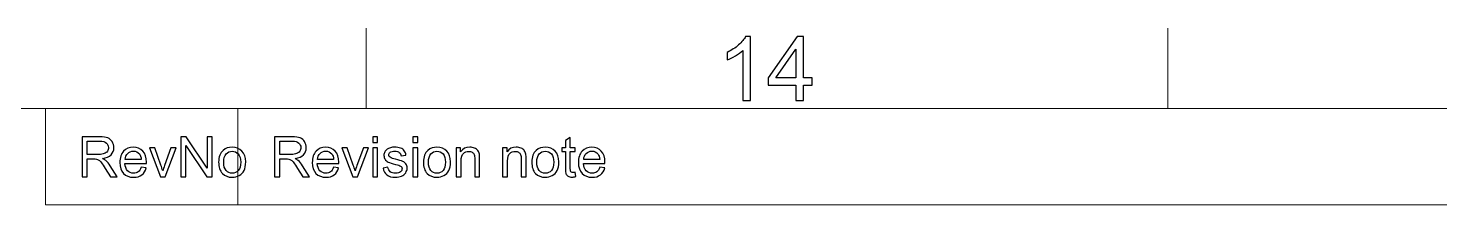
# Model space of a CAD drawing. Header units: centimetres. Extents: x -52 to 52, y -48 to 48.
# Drawn here: x 12.85 to 21.66, y 8.59 to 9.69 of the extents above; entities that cross this region are included whole.
import ezdxf

# ---------------------------------------------------------------- set-up
doc = ezdxf.new("R2010")
doc.units = ezdxf.units.CM
doc.header["$MEASUREMENT"] = 0
doc.layers.add('Title Block', color=7, linetype='Continuous')

msp = doc.modelspace()

# ---------------------------------------------------------------- linework, layer by layer
at = {"layer": 'Title Block', "lineweight": 9}
for points in [[(14.96203, 9.1946), (14.96203, 9.1946), (14.96203, 9.6946), (14.96203, 9.6946)], [(19.96203, 9.1946), (19.96203, 9.1946), (19.96203, 9.6946), (19.96203, 9.6946)], [(29.96203, 9.1946), (29.96203, 9.1946), (-50.03797, 9.1946), (-50.03797, 9.1946)], [(12.96203, 8.5946), (12.96203, 8.5946), (12.96203, 9.1946), (12.96203, 9.1946)], [(14.16203, 8.5946), (14.16203, 8.5946), (14.16203, 9.1946), (14.16203, 9.1946)], [(12.96203, 8.5946), (12.96203, 8.5946), (29.96203, 8.5946), (29.96203, 8.5946)]]:
    msp.add_open_spline(points, degree=3, dxfattribs=at)
at = {"layer": 'Title Block'}
for points, knots in [([(17.35972, 9.2446), (17.35972, 9.2446), (17.31083, 9.2446), (17.31083, 9.2446), (17.31083, 9.2446), (17.31083, 9.5559), (17.31083, 9.5559), (17.29907, 9.5446), (17.28361, 9.5334), (17.26453, 9.52219), (17.24546, 9.51099), (17.22824, 9.50257), (17.21305, 9.49701), (17.21305, 9.49701), (17.21305, 9.54423), (17.21305, 9.54423), (17.24037, 9.55701), (17.26425, 9.57257), (17.28472, 9.5909), (17.30518, 9.60914), (17.31972, 9.62683), (17.32824, 9.64405), (17.32824, 9.64405), (17.35972, 9.64405), (17.35972, 9.64405), (17.35972, 9.64405), (17.35972, 9.2446), (17.35972, 9.2446)], [0, 0, 0, 0, 0.1111111, 0.1111111, 0.1111111, 0.2222222, 0.2222222, 0.2222222, 0.3333333, 0.3333333, 0.3333333, 0.4444444, 0.4444444, 0.4444444, 0.5555556, 0.5555556, 0.5555556, 0.6666667, 0.6666667, 0.6666667, 0.7777778, 0.7777778, 0.7777778, 0.8888889, 0.8888889, 0.8888889, 1, 1, 1, 1]), ([(17.64148, 9.2446), (17.64148, 9.2446), (17.64148, 9.3396), (17.64148, 9.3396), (17.64148, 9.3396), (17.4687, 9.3396), (17.4687, 9.3396), (17.4687, 9.3396), (17.4687, 9.3846), (17.4687, 9.3846), (17.4687, 9.3846), (17.65036, 9.64238), (17.65036, 9.64238), (17.65036, 9.64238), (17.69037, 9.64238), (17.69037, 9.64238), (17.69037, 9.64238), (17.69037, 9.3846), (17.69037, 9.3846), (17.69037, 9.3846), (17.74425, 9.3846), (17.74425, 9.3846), (17.74425, 9.3846), (17.74425, 9.3396), (17.74425, 9.3396), (17.74425, 9.3396), (17.69037, 9.3396), (17.69037, 9.3396), (17.69037, 9.3396), (17.69037, 9.2446), (17.69037, 9.2446), (17.69037, 9.2446), (17.64148, 9.2446), (17.64148, 9.2446)], [0, 0, 0, 0, 0.0909091, 0.0909091, 0.0909091, 0.1818182, 0.1818182, 0.1818182, 0.2727273, 0.2727273, 0.2727273, 0.3636364, 0.3636364, 0.3636364, 0.4545455, 0.4545455, 0.4545455, 0.5454545, 0.5454545, 0.5454545, 0.6363636, 0.6363636, 0.6363636, 0.7272727, 0.7272727, 0.7272727, 0.8181818, 0.8181818, 0.8181818, 0.9090909, 0.9090909, 0.9090909, 1, 1, 1, 1]), ([(17.64148, 9.3846), (17.64148, 9.3846), (17.64148, 9.56358), (17.64148, 9.56358), (17.64148, 9.56358), (17.51675, 9.3846), (17.51675, 9.3846), (17.51675, 9.3846), (17.64148, 9.3846), (17.64148, 9.3846)], [0, 0, 0, 0, 0.3333333, 0.3333333, 0.3333333, 0.6666667, 0.6666667, 0.6666667, 1, 1, 1, 1]), ([(13.18946, 8.7696), (13.18946, 8.7696), (13.18946, 9.01821), (13.18946, 9.01821), (13.18946, 9.01821), (13.29964, 9.01821), (13.29964, 9.01821), (13.32181, 9.01821), (13.33865, 9.01595), (13.35017, 9.0115), (13.36168, 9.00704), (13.37088, 8.99917), (13.37777, 8.98789), (13.38466, 8.9766), (13.38807, 8.9641), (13.38807, 8.95044), (13.38807, 8.93279), (13.38234, 8.91792), (13.37094, 8.90583), (13.35954, 8.89373), (13.34195, 8.88609), (13.31811, 8.88279), (13.32684, 8.87863), (13.33344, 8.87446), (13.33795, 8.87041), (13.34756, 8.86161), (13.35665, 8.85056), (13.36515, 8.83731), (13.36515, 8.83731), (13.40815, 8.7696), (13.40815, 8.7696), (13.40815, 8.7696), (13.36706, 8.7696), (13.36706, 8.7696), (13.36706, 8.7696), (13.33419, 8.82134), (13.33419, 8.82134), (13.32464, 8.83632), (13.31672, 8.84772), (13.31052, 8.85565), (13.30427, 8.86358), (13.29872, 8.86908), (13.2938, 8.87226), (13.28894, 8.87539), (13.2839, 8.87759), (13.27881, 8.87886), (13.27511, 8.87961), (13.26903, 8.88002), (13.26052, 8.88002), (13.26052, 8.88002), (13.22245, 8.88002), (13.22245, 8.88002), (13.22245, 8.88002), (13.22245, 8.7696), (13.22245, 8.7696), (13.22245, 8.7696), (13.18946, 8.7696), (13.18946, 8.7696)], [0, 0, 0, 0, 0.0526316, 0.0526316, 0.0526316, 0.1052632, 0.1052632, 0.1052632, 0.1578947, 0.1578947, 0.1578947, 0.2105263, 0.2105263, 0.2105263, 0.2631579, 0.2631579, 0.2631579, 0.3157895, 0.3157895, 0.3157895, 0.3684211, 0.3684211, 0.3684211, 0.4210526, 0.4210526, 0.4210526, 0.4736842, 0.4736842, 0.4736842, 0.5263158, 0.5263158, 0.5263158, 0.5789474, 0.5789474, 0.5789474, 0.6315789, 0.6315789, 0.6315789, 0.6842105, 0.6842105, 0.6842105, 0.7368421, 0.7368421, 0.7368421, 0.7894737, 0.7894737, 0.7894737, 0.8421053, 0.8421053, 0.8421053, 0.8947368, 0.8947368, 0.8947368, 0.9473684, 0.9473684, 0.9473684, 1, 1, 1, 1]), ([(13.22245, 8.90849), (13.22245, 8.90849), (13.29305, 8.90849), (13.29305, 8.90849), (13.30809, 8.90849), (13.31978, 8.91005), (13.32823, 8.91318), (13.33668, 8.91624), (13.34311, 8.92122), (13.34745, 8.92811), (13.35184, 8.93493), (13.35404, 8.94234), (13.35404, 8.95039), (13.35404, 8.96213), (13.34982, 8.97186), (13.34131, 8.97944), (13.3328, 8.98702), (13.31938, 8.99078), (13.30103, 8.99078), (13.30103, 8.99078), (13.22245, 8.99078), (13.22245, 8.99078), (13.22245, 8.99078), (13.22245, 8.90849), (13.22245, 8.90849)], [0, 0, 0, 0, 0.125, 0.125, 0.125, 0.25, 0.25, 0.25, 0.375, 0.375, 0.375, 0.5, 0.5, 0.5, 0.625, 0.625, 0.625, 0.75, 0.75, 0.75, 0.875, 0.875, 0.875, 1, 1, 1, 1]), ([(13.80589, 8.7696), (13.80589, 8.7696), (13.80589, 9.01821), (13.80589, 9.01821), (13.80589, 9.01821), (13.83968, 9.01821), (13.83968, 9.01821), (13.83968, 9.01821), (13.97012, 8.82307), (13.97012, 8.82307), (13.97012, 8.82307), (13.97012, 9.01821), (13.97012, 9.01821), (13.97012, 9.01821), (14.00172, 9.01821), (14.00172, 9.01821), (14.00172, 9.01821), (14.00172, 8.7696), (14.00172, 8.7696), (14.00172, 8.7696), (13.96792, 8.7696), (13.96792, 8.7696), (13.96792, 8.7696), (13.83749, 8.96474), (13.83749, 8.96474), (13.83749, 8.96474), (13.83749, 8.7696), (13.83749, 8.7696), (13.83749, 8.7696), (13.80589, 8.7696), (13.80589, 8.7696)], [0, 0, 0, 0, 0.1, 0.1, 0.1, 0.2, 0.2, 0.2, 0.3, 0.3, 0.3, 0.4, 0.4, 0.4, 0.5, 0.5, 0.5, 0.6, 0.6, 0.6, 0.7, 0.7, 0.7, 0.8, 0.8, 0.8, 0.9, 0.9, 0.9, 1, 1, 1, 1]), ([(14.38946, 8.7696), (14.38946, 8.7696), (14.38946, 9.01821), (14.38946, 9.01821), (14.38946, 9.01821), (14.49964, 9.01821), (14.49964, 9.01821), (14.52181, 9.01821), (14.53865, 9.01595), (14.55017, 9.0115), (14.56168, 9.00704), (14.57088, 8.99917), (14.57777, 8.98789), (14.58466, 8.9766), (14.58807, 8.9641), (14.58807, 8.95044), (14.58807, 8.93279), (14.58234, 8.91792), (14.57094, 8.90583), (14.55954, 8.89373), (14.54195, 8.88609), (14.51811, 8.88279), (14.52684, 8.87863), (14.53344, 8.87446), (14.53795, 8.87041), (14.54756, 8.86161), (14.55665, 8.85056), (14.56515, 8.83731), (14.56515, 8.83731), (14.60815, 8.7696), (14.60815, 8.7696), (14.60815, 8.7696), (14.56706, 8.7696), (14.56706, 8.7696), (14.56706, 8.7696), (14.53419, 8.82134), (14.53419, 8.82134), (14.52464, 8.83632), (14.51672, 8.84772), (14.51052, 8.85565), (14.50427, 8.86358), (14.49872, 8.86908), (14.4938, 8.87226), (14.48894, 8.87539), (14.4839, 8.87759), (14.47881, 8.87886), (14.47511, 8.87961), (14.46903, 8.88002), (14.46052, 8.88002), (14.46052, 8.88002), (14.42245, 8.88002), (14.42245, 8.88002), (14.42245, 8.88002), (14.42245, 8.7696), (14.42245, 8.7696), (14.42245, 8.7696), (14.38946, 8.7696), (14.38946, 8.7696)], [0, 0, 0, 0, 0.0526316, 0.0526316, 0.0526316, 0.1052632, 0.1052632, 0.1052632, 0.1578947, 0.1578947, 0.1578947, 0.2105263, 0.2105263, 0.2105263, 0.2631579, 0.2631579, 0.2631579, 0.3157895, 0.3157895, 0.3157895, 0.3684211, 0.3684211, 0.3684211, 0.4210526, 0.4210526, 0.4210526, 0.4736842, 0.4736842, 0.4736842, 0.5263158, 0.5263158, 0.5263158, 0.5789474, 0.5789474, 0.5789474, 0.6315789, 0.6315789, 0.6315789, 0.6842105, 0.6842105, 0.6842105, 0.7368421, 0.7368421, 0.7368421, 0.7894737, 0.7894737, 0.7894737, 0.8421053, 0.8421053, 0.8421053, 0.8947368, 0.8947368, 0.8947368, 0.9473684, 0.9473684, 0.9473684, 1, 1, 1, 1]), ([(14.42245, 8.90849), (14.42245, 8.90849), (14.49305, 8.90849), (14.49305, 8.90849), (14.50809, 8.90849), (14.51978, 8.91005), (14.52823, 8.91318), (14.53668, 8.91624), (14.54311, 8.92122), (14.54745, 8.92811), (14.55184, 8.93493), (14.55404, 8.94234), (14.55404, 8.95039), (14.55404, 8.96213), (14.54982, 8.97186), (14.54131, 8.97944), (14.5328, 8.98702), (14.51938, 8.99078), (14.50103, 8.99078), (14.50103, 8.99078), (14.42245, 8.99078), (14.42245, 8.99078), (14.42245, 8.99078), (14.42245, 8.90849), (14.42245, 8.90849)], [0, 0, 0, 0, 0.125, 0.125, 0.125, 0.25, 0.25, 0.25, 0.375, 0.375, 0.375, 0.5, 0.5, 0.5, 0.625, 0.625, 0.625, 0.75, 0.75, 0.75, 0.875, 0.875, 0.875, 1, 1, 1, 1]), ([(15.00242, 8.98349), (15.00242, 8.98349), (15.00242, 9.01821), (15.00242, 9.01821), (15.00242, 9.01821), (15.03297, 9.01821), (15.03297, 9.01821), (15.03297, 9.01821), (15.03297, 8.98349), (15.03297, 8.98349), (15.03297, 8.98349), (15.00242, 8.98349), (15.00242, 8.98349)], [0, 0, 0, 0, 0.25, 0.25, 0.25, 0.5, 0.5, 0.5, 0.75, 0.75, 0.75, 1, 1, 1, 1]), ([(15.25317, 8.98349), (15.25317, 8.98349), (15.25317, 9.01821), (15.25317, 9.01821), (15.25317, 9.01821), (15.28372, 9.01821), (15.28372, 9.01821), (15.28372, 9.01821), (15.28372, 8.98349), (15.28372, 8.98349), (15.28372, 8.98349), (15.25317, 8.98349), (15.25317, 8.98349)], [0, 0, 0, 0, 0.25, 0.25, 0.25, 0.5, 0.5, 0.5, 0.75, 0.75, 0.75, 1, 1, 1, 1]), ([(16.26554, 8.79686), (16.26554, 8.79686), (16.2697, 8.76989), (16.2697, 8.76989), (16.26114, 8.7681), (16.25344, 8.76717), (16.24673, 8.76717), (16.23567, 8.76717), (16.22711, 8.76891), (16.22098, 8.77244), (16.2149, 8.77597), (16.21062, 8.78054), (16.20813, 8.78627), (16.20564, 8.792), (16.20442, 8.80403), (16.20442, 8.82238), (16.20442, 8.82238), (16.20442, 8.9262), (16.20442, 8.9262), (16.20442, 8.9262), (16.18186, 8.9262), (16.18186, 8.9262), (16.18186, 8.9262), (16.18186, 8.94981), (16.18186, 8.94981), (16.18186, 8.94981), (16.20442, 8.94981), (16.20442, 8.94981), (16.20442, 8.94981), (16.20442, 8.99437), (16.20442, 8.99437), (16.20442, 8.99437), (16.23498, 9.01271), (16.23498, 9.01271), (16.23498, 9.01271), (16.23498, 8.94981), (16.23498, 8.94981), (16.23498, 8.94981), (16.26554, 8.94981), (16.26554, 8.94981), (16.26554, 8.94981), (16.26554, 8.9262), (16.26554, 8.9262), (16.26554, 8.9262), (16.23498, 8.9262), (16.23498, 8.9262), (16.23498, 8.9262), (16.23498, 8.82064), (16.23498, 8.82064), (16.23498, 8.8119), (16.2355, 8.80629), (16.2366, 8.8038), (16.23764, 8.80131), (16.23938, 8.79935), (16.24181, 8.79784), (16.24424, 8.79639), (16.24771, 8.79564), (16.25223, 8.79564), (16.25558, 8.79564), (16.26004, 8.79605), (16.26554, 8.79686)], [0, 0, 0, 0, 0.05, 0.05, 0.05, 0.1, 0.1, 0.1, 0.15, 0.15, 0.15, 0.2, 0.2, 0.2, 0.25, 0.25, 0.25, 0.3, 0.3, 0.3, 0.35, 0.35, 0.35, 0.4, 0.4, 0.4, 0.45, 0.45, 0.45, 0.5, 0.5, 0.5, 0.55, 0.55, 0.55, 0.6, 0.6, 0.6, 0.65, 0.65, 0.65, 0.7, 0.7, 0.7, 0.75, 0.75, 0.75, 0.8, 0.8, 0.8, 0.85, 0.85, 0.85, 0.9, 0.9, 0.9, 0.95, 0.95, 0.95, 1, 1, 1, 1]), ([(13.55861, 8.82793), (13.55861, 8.82793), (13.59021, 8.82377), (13.59021, 8.82377), (13.58529, 8.80542), (13.57609, 8.79113), (13.56266, 8.781), (13.54924, 8.77087), (13.53211, 8.76578), (13.51122, 8.76578), (13.48494, 8.76578), (13.46411, 8.77388), (13.44872, 8.79009), (13.43332, 8.80623), (13.42563, 8.82897), (13.42563, 8.8582), (13.42563, 8.88841), (13.43338, 8.9119), (13.44895, 8.92857), (13.46452, 8.94529), (13.48471, 8.95363), (13.50954, 8.95363), (13.53355, 8.95363), (13.55317, 8.94547), (13.56839, 8.92909), (13.58361, 8.91271), (13.59125, 8.88968), (13.59125, 8.85999), (13.59125, 8.8582), (13.59119, 8.85548), (13.59108, 8.85189), (13.59108, 8.85189), (13.45688, 8.85189), (13.45688, 8.85189), (13.45803, 8.83216), (13.46359, 8.817), (13.47366, 8.80652), (13.48367, 8.79605), (13.49623, 8.79078), (13.51122, 8.79078), (13.52239, 8.79078), (13.53193, 8.79373), (13.5398, 8.79963), (13.54773, 8.80554), (13.55398, 8.81497), (13.55861, 8.82793)], [0, 0, 0, 0, 0.0666667, 0.0666667, 0.0666667, 0.1333333, 0.1333333, 0.1333333, 0.2, 0.2, 0.2, 0.2666667, 0.2666667, 0.2666667, 0.3333333, 0.3333333, 0.3333333, 0.4, 0.4, 0.4, 0.4666667, 0.4666667, 0.4666667, 0.5333333, 0.5333333, 0.5333333, 0.6, 0.6, 0.6, 0.6666667, 0.6666667, 0.6666667, 0.7333333, 0.7333333, 0.7333333, 0.8, 0.8, 0.8, 0.8666667, 0.8666667, 0.8666667, 0.9333333, 0.9333333, 0.9333333, 1, 1, 1, 1]), ([(13.45861, 8.87689), (13.45861, 8.87689), (13.55896, 8.87689), (13.55896, 8.87689), (13.55763, 8.89205), (13.55375, 8.9034), (13.54744, 8.91098), (13.53778, 8.92272), (13.52516, 8.92863), (13.50971, 8.92863), (13.49571, 8.92863), (13.48396, 8.92394), (13.47441, 8.91456), (13.46492, 8.90519), (13.45965, 8.89263), (13.45861, 8.87689)], [0, 0, 0, 0, 0.2, 0.2, 0.2, 0.4, 0.4, 0.4, 0.6, 0.6, 0.6, 0.8, 0.8, 0.8, 1, 1, 1, 1]), ([(13.67805, 8.7696), (13.67805, 8.7696), (13.61006, 8.94981), (13.61006, 8.94981), (13.61006, 8.94981), (13.64275, 8.94981), (13.64275, 8.94981), (13.64275, 8.94981), (13.68129, 8.84188), (13.68129, 8.84188), (13.68546, 8.83025), (13.68934, 8.81815), (13.69287, 8.8056), (13.69559, 8.81509), (13.69935, 8.82649), (13.70427, 8.83985), (13.70427, 8.83985), (13.74432, 8.94981), (13.74432, 8.94981), (13.74432, 8.94981), (13.77568, 8.94981), (13.77568, 8.94981), (13.77568, 8.94981), (13.70745, 8.7696), (13.70745, 8.7696), (13.70745, 8.7696), (13.67805, 8.7696), (13.67805, 8.7696)], [0, 0, 0, 0, 0.1111111, 0.1111111, 0.1111111, 0.2222222, 0.2222222, 0.2222222, 0.3333333, 0.3333333, 0.3333333, 0.4444444, 0.4444444, 0.4444444, 0.5555556, 0.5555556, 0.5555556, 0.6666667, 0.6666667, 0.6666667, 0.7777778, 0.7777778, 0.7777778, 0.8888889, 0.8888889, 0.8888889, 1, 1, 1, 1]), ([(14.04171, 8.8597), (14.04171, 8.89298), (14.05097, 8.91763), (14.06954, 8.93366), (14.085, 8.94697), (14.10392, 8.95363), (14.1262, 8.95363), (14.15091, 8.95363), (14.17116, 8.94552), (14.1869, 8.92932), (14.20259, 8.91318), (14.21046, 8.89078), (14.21046, 8.86225), (14.21046, 8.8391), (14.20698, 8.82093), (14.20004, 8.80768), (14.1931, 8.79443), (14.18297, 8.78413), (14.16966, 8.77678), (14.15641, 8.76943), (14.14188, 8.76578), (14.1262, 8.76578), (14.10097, 8.76578), (14.0806, 8.77382), (14.06503, 8.78997), (14.04946, 8.80612), (14.04171, 8.82938), (14.04171, 8.8597)], [0, 0, 0, 0, 0.1111111, 0.1111111, 0.1111111, 0.2222222, 0.2222222, 0.2222222, 0.3333333, 0.3333333, 0.3333333, 0.4444444, 0.4444444, 0.4444444, 0.5555556, 0.5555556, 0.5555556, 0.6666667, 0.6666667, 0.6666667, 0.7777778, 0.7777778, 0.7777778, 0.8888889, 0.8888889, 0.8888889, 1, 1, 1, 1]), ([(14.07296, 8.85965), (14.07296, 8.83661), (14.07799, 8.81937), (14.08806, 8.80797), (14.09819, 8.79651), (14.11086, 8.79078), (14.1262, 8.79078), (14.14136, 8.79078), (14.15398, 8.79651), (14.1641, 8.80803), (14.17417, 8.81954), (14.17921, 8.83708), (14.17921, 8.86063), (14.17921, 8.88285), (14.17411, 8.89969), (14.16399, 8.91109), (14.15386, 8.92255), (14.14124, 8.92828), (14.1262, 8.92828), (14.11086, 8.92828), (14.09819, 8.92261), (14.08806, 8.91121), (14.07799, 8.89981), (14.07296, 8.88262), (14.07296, 8.85965)], [0, 0, 0, 0, 0.125, 0.125, 0.125, 0.25, 0.25, 0.25, 0.375, 0.375, 0.375, 0.5, 0.5, 0.5, 0.625, 0.625, 0.625, 0.75, 0.75, 0.75, 0.875, 0.875, 0.875, 1, 1, 1, 1]), ([(14.75861, 8.82793), (14.75861, 8.82793), (14.79021, 8.82377), (14.79021, 8.82377), (14.78529, 8.80542), (14.77609, 8.79113), (14.76266, 8.781), (14.74924, 8.77087), (14.73211, 8.76578), (14.71122, 8.76578), (14.68494, 8.76578), (14.66411, 8.77388), (14.64872, 8.79009), (14.63332, 8.80623), (14.62563, 8.82897), (14.62563, 8.8582), (14.62563, 8.88841), (14.63338, 8.9119), (14.64895, 8.92857), (14.66452, 8.94529), (14.68471, 8.95363), (14.70954, 8.95363), (14.73355, 8.95363), (14.75317, 8.94547), (14.76839, 8.92909), (14.78361, 8.91271), (14.79125, 8.88968), (14.79125, 8.85999), (14.79125, 8.8582), (14.79119, 8.85548), (14.79108, 8.85189), (14.79108, 8.85189), (14.65688, 8.85189), (14.65688, 8.85189), (14.65803, 8.83216), (14.66359, 8.817), (14.67366, 8.80652), (14.68367, 8.79605), (14.69623, 8.79078), (14.71122, 8.79078), (14.72239, 8.79078), (14.73193, 8.79373), (14.7398, 8.79963), (14.74773, 8.80554), (14.75398, 8.81497), (14.75861, 8.82793)], [0, 0, 0, 0, 0.0666667, 0.0666667, 0.0666667, 0.1333333, 0.1333333, 0.1333333, 0.2, 0.2, 0.2, 0.2666667, 0.2666667, 0.2666667, 0.3333333, 0.3333333, 0.3333333, 0.4, 0.4, 0.4, 0.4666667, 0.4666667, 0.4666667, 0.5333333, 0.5333333, 0.5333333, 0.6, 0.6, 0.6, 0.6666667, 0.6666667, 0.6666667, 0.7333333, 0.7333333, 0.7333333, 0.8, 0.8, 0.8, 0.8666667, 0.8666667, 0.8666667, 0.9333333, 0.9333333, 0.9333333, 1, 1, 1, 1]), ([(14.65861, 8.87689), (14.65861, 8.87689), (14.75896, 8.87689), (14.75896, 8.87689), (14.75763, 8.89205), (14.75375, 8.9034), (14.74744, 8.91098), (14.73778, 8.92272), (14.72516, 8.92863), (14.70971, 8.92863), (14.69571, 8.92863), (14.68396, 8.92394), (14.67441, 8.91456), (14.66492, 8.90519), (14.65965, 8.89263), (14.65861, 8.87689)], [0, 0, 0, 0, 0.2, 0.2, 0.2, 0.4, 0.4, 0.4, 0.6, 0.6, 0.6, 0.8, 0.8, 0.8, 1, 1, 1, 1]), ([(14.87805, 8.7696), (14.87805, 8.7696), (14.81006, 8.94981), (14.81006, 8.94981), (14.81006, 8.94981), (14.84275, 8.94981), (14.84275, 8.94981), (14.84275, 8.94981), (14.88129, 8.84188), (14.88129, 8.84188), (14.88546, 8.83025), (14.88934, 8.81815), (14.89287, 8.8056), (14.89559, 8.81509), (14.89935, 8.82649), (14.90427, 8.83985), (14.90427, 8.83985), (14.94432, 8.94981), (14.94432, 8.94981), (14.94432, 8.94981), (14.97568, 8.94981), (14.97568, 8.94981), (14.97568, 8.94981), (14.90745, 8.7696), (14.90745, 8.7696), (14.90745, 8.7696), (14.87805, 8.7696), (14.87805, 8.7696)], [0, 0, 0, 0, 0.1111111, 0.1111111, 0.1111111, 0.2222222, 0.2222222, 0.2222222, 0.3333333, 0.3333333, 0.3333333, 0.4444444, 0.4444444, 0.4444444, 0.5555556, 0.5555556, 0.5555556, 0.6666667, 0.6666667, 0.6666667, 0.7777778, 0.7777778, 0.7777778, 0.8888889, 0.8888889, 0.8888889, 1, 1, 1, 1]), ([(15.00242, 8.7696), (15.00242, 8.7696), (15.00242, 8.94981), (15.00242, 8.94981), (15.00242, 8.94981), (15.03297, 8.94981), (15.03297, 8.94981), (15.03297, 8.94981), (15.03297, 8.7696), (15.03297, 8.7696), (15.03297, 8.7696), (15.00242, 8.7696), (15.00242, 8.7696)], [0, 0, 0, 0, 0.25, 0.25, 0.25, 0.5, 0.5, 0.5, 0.75, 0.75, 0.75, 1, 1, 1, 1]), ([(15.0674, 8.82342), (15.0674, 8.82342), (15.09761, 8.82828), (15.09761, 8.82828), (15.09929, 8.81619), (15.10404, 8.80693), (15.11179, 8.80044), (15.11954, 8.79402), (15.13042, 8.79078), (15.14431, 8.79078), (15.15838, 8.79078), (15.16879, 8.79362), (15.17562, 8.79935), (15.18239, 8.80502), (15.18581, 8.81173), (15.18581, 8.81943), (15.18581, 8.82631), (15.18274, 8.83175), (15.17666, 8.83569), (15.17238, 8.83841), (15.16196, 8.84182), (15.14541, 8.84605), (15.12307, 8.85166), (15.10762, 8.85652), (15.09894, 8.86063), (15.09032, 8.8648), (15.08378, 8.87047), (15.07933, 8.87776), (15.07487, 8.88499), (15.07261, 8.89304), (15.07261, 8.90183), (15.07261, 8.90988), (15.07446, 8.91728), (15.07811, 8.92411), (15.08181, 8.93094), (15.08679, 8.93661), (15.0931, 8.94113), (15.09784, 8.9446), (15.10432, 8.94755), (15.11248, 8.94998), (15.1207, 8.95241), (15.12944, 8.95363), (15.13882, 8.95363), (15.15294, 8.95363), (15.16532, 8.9516), (15.17597, 8.94749), (15.18667, 8.94344), (15.19454, 8.93789), (15.19964, 8.93094), (15.20467, 8.92394), (15.2082, 8.91462), (15.21011, 8.90293), (15.21011, 8.90293), (15.18025, 8.89877), (15.18025, 8.89877), (15.17892, 8.90814), (15.17498, 8.91549), (15.1685, 8.92076), (15.16202, 8.92602), (15.15288, 8.92863), (15.14101, 8.92863), (15.12707, 8.92863), (15.11706, 8.92631), (15.1111, 8.92168), (15.10514, 8.91705), (15.10213, 8.91161), (15.10213, 8.90542), (15.10213, 8.90149), (15.10334, 8.8979), (15.10583, 8.89471), (15.10832, 8.89147), (15.1122, 8.88875), (15.11752, 8.88661), (15.12059, 8.88546), (15.1295, 8.88285), (15.14443, 8.8788), (15.16596, 8.87307), (15.181, 8.86833), (15.18957, 8.86468), (15.19813, 8.86103), (15.20485, 8.85565), (15.20971, 8.84871), (15.21463, 8.84171), (15.21706, 8.83303), (15.21706, 8.82261), (15.21706, 8.81248), (15.2141, 8.80293), (15.20814, 8.79396), (15.20218, 8.78499), (15.19362, 8.77805), (15.18245, 8.77313), (15.17122, 8.76821), (15.15855, 8.76578), (15.14443, 8.76578), (15.12105, 8.76578), (15.10317, 8.77064), (15.0909, 8.78031), (15.07863, 8.79003), (15.07082, 8.80438), (15.0674, 8.82342)], [0, 0, 0, 0, 0.030303, 0.030303, 0.030303, 0.0606061, 0.0606061, 0.0606061, 0.0909091, 0.0909091, 0.0909091, 0.1212121, 0.1212121, 0.1212121, 0.1515152, 0.1515152, 0.1515152, 0.1818182, 0.1818182, 0.1818182, 0.2121212, 0.2121212, 0.2121212, 0.2424242, 0.2424242, 0.2424242, 0.2727273, 0.2727273, 0.2727273, 0.3030303, 0.3030303, 0.3030303, 0.3333333, 0.3333333, 0.3333333, 0.3636364, 0.3636364, 0.3636364, 0.3939394, 0.3939394, 0.3939394, 0.4242424, 0.4242424, 0.4242424, 0.4545455, 0.4545455, 0.4545455, 0.4848485, 0.4848485, 0.4848485, 0.5151515, 0.5151515, 0.5151515, 0.5454545, 0.5454545, 0.5454545, 0.5757576, 0.5757576, 0.5757576, 0.6060606, 0.6060606, 0.6060606, 0.6363636, 0.6363636, 0.6363636, 0.6666667, 0.6666667, 0.6666667, 0.6969697, 0.6969697, 0.6969697, 0.7272727, 0.7272727, 0.7272727, 0.7575758, 0.7575758, 0.7575758, 0.7878788, 0.7878788, 0.7878788, 0.8181818, 0.8181818, 0.8181818, 0.8484848, 0.8484848, 0.8484848, 0.8787879, 0.8787879, 0.8787879, 0.9090909, 0.9090909, 0.9090909, 0.9393939, 0.9393939, 0.9393939, 0.969697, 0.969697, 0.969697, 1, 1, 1, 1]), ([(15.25317, 8.7696), (15.25317, 8.7696), (15.25317, 8.94981), (15.25317, 8.94981), (15.25317, 8.94981), (15.28372, 8.94981), (15.28372, 8.94981), (15.28372, 8.94981), (15.28372, 8.7696), (15.28372, 8.7696), (15.28372, 8.7696), (15.25317, 8.7696), (15.25317, 8.7696)], [0, 0, 0, 0, 0.25, 0.25, 0.25, 0.5, 0.5, 0.5, 0.75, 0.75, 0.75, 1, 1, 1, 1]), ([(15.31885, 8.8597), (15.31885, 8.89298), (15.32811, 8.91763), (15.34668, 8.93366), (15.36214, 8.94697), (15.38106, 8.95363), (15.40334, 8.95363), (15.42805, 8.95363), (15.4483, 8.94552), (15.46404, 8.92932), (15.47973, 8.91318), (15.4876, 8.89078), (15.4876, 8.86225), (15.4876, 8.8391), (15.48412, 8.82093), (15.47718, 8.80768), (15.47024, 8.79443), (15.46011, 8.78413), (15.4468, 8.77678), (15.43355, 8.76943), (15.41902, 8.76578), (15.40334, 8.76578), (15.37811, 8.76578), (15.35774, 8.77382), (15.34217, 8.78997), (15.3266, 8.80612), (15.31885, 8.82938), (15.31885, 8.8597)], [0, 0, 0, 0, 0.1111111, 0.1111111, 0.1111111, 0.2222222, 0.2222222, 0.2222222, 0.3333333, 0.3333333, 0.3333333, 0.4444444, 0.4444444, 0.4444444, 0.5555556, 0.5555556, 0.5555556, 0.6666667, 0.6666667, 0.6666667, 0.7777778, 0.7777778, 0.7777778, 0.8888889, 0.8888889, 0.8888889, 1, 1, 1, 1]), ([(15.3501, 8.85965), (15.3501, 8.83661), (15.35513, 8.81937), (15.3652, 8.80797), (15.37533, 8.79651), (15.388, 8.79078), (15.40334, 8.79078), (15.4185, 8.79078), (15.43112, 8.79651), (15.44124, 8.80803), (15.45131, 8.81954), (15.45635, 8.83708), (15.45635, 8.86063), (15.45635, 8.88285), (15.45125, 8.89969), (15.44113, 8.91109), (15.431, 8.92255), (15.41838, 8.92828), (15.40334, 8.92828), (15.388, 8.92828), (15.37533, 8.92261), (15.3652, 8.91121), (15.35513, 8.89981), (15.3501, 8.88262), (15.3501, 8.85965)], [0, 0, 0, 0, 0.125, 0.125, 0.125, 0.25, 0.25, 0.25, 0.375, 0.375, 0.375, 0.5, 0.5, 0.5, 0.625, 0.625, 0.625, 0.75, 0.75, 0.75, 0.875, 0.875, 0.875, 1, 1, 1, 1]), ([(15.52342, 8.7696), (15.52342, 8.7696), (15.52342, 8.94981), (15.52342, 8.94981), (15.52342, 8.94981), (15.55085, 8.94981), (15.55085, 8.94981), (15.55085, 8.94981), (15.55085, 8.92423), (15.55085, 8.92423), (15.56404, 8.94385), (15.58314, 8.95363), (15.60808, 8.95363), (15.61896, 8.95363), (15.62891, 8.95166), (15.638, 8.94778), (15.64708, 8.9439), (15.65391, 8.93875), (15.65843, 8.93245), (15.66294, 8.92614), (15.66612, 8.91862), (15.66792, 8.90993), (15.66902, 8.90426), (15.6696, 8.89437), (15.6696, 8.88025), (15.6696, 8.88025), (15.6696, 8.7696), (15.6696, 8.7696), (15.6696, 8.7696), (15.63904, 8.7696), (15.63904, 8.7696), (15.63904, 8.7696), (15.63904, 8.87909), (15.63904, 8.87909), (15.63904, 8.89153), (15.63788, 8.90085), (15.63551, 8.90698), (15.63314, 8.91312), (15.62891, 8.91804), (15.6229, 8.92174), (15.61688, 8.92539), (15.60976, 8.92724), (15.60166, 8.92724), (15.58869, 8.92724), (15.57752, 8.92313), (15.56809, 8.91485), (15.55866, 8.90664), (15.55397, 8.89095), (15.55397, 8.86792), (15.55397, 8.86792), (15.55397, 8.7696), (15.55397, 8.7696), (15.55397, 8.7696), (15.52342, 8.7696), (15.52342, 8.7696)], [0, 0, 0, 0, 0.0555556, 0.0555556, 0.0555556, 0.1111111, 0.1111111, 0.1111111, 0.1666667, 0.1666667, 0.1666667, 0.2222222, 0.2222222, 0.2222222, 0.2777778, 0.2777778, 0.2777778, 0.3333333, 0.3333333, 0.3333333, 0.3888889, 0.3888889, 0.3888889, 0.4444444, 0.4444444, 0.4444444, 0.5, 0.5, 0.5, 0.5555556, 0.5555556, 0.5555556, 0.6111111, 0.6111111, 0.6111111, 0.6666667, 0.6666667, 0.6666667, 0.7222222, 0.7222222, 0.7222222, 0.7777778, 0.7777778, 0.7777778, 0.8333333, 0.8333333, 0.8333333, 0.8888889, 0.8888889, 0.8888889, 0.9444444, 0.9444444, 0.9444444, 1, 1, 1, 1]), ([(15.813, 8.7696), (15.813, 8.7696), (15.813, 8.94981), (15.813, 8.94981), (15.813, 8.94981), (15.84043, 8.94981), (15.84043, 8.94981), (15.84043, 8.94981), (15.84043, 8.92423), (15.84043, 8.92423), (15.85362, 8.94385), (15.87272, 8.95363), (15.89766, 8.95363), (15.90854, 8.95363), (15.91849, 8.95166), (15.92758, 8.94778), (15.93666, 8.9439), (15.94349, 8.93875), (15.94801, 8.93245), (15.95252, 8.92614), (15.9557, 8.91862), (15.9575, 8.90993), (15.9586, 8.90426), (15.95918, 8.89437), (15.95918, 8.88025), (15.95918, 8.88025), (15.95918, 8.7696), (15.95918, 8.7696), (15.95918, 8.7696), (15.92862, 8.7696), (15.92862, 8.7696), (15.92862, 8.7696), (15.92862, 8.87909), (15.92862, 8.87909), (15.92862, 8.89153), (15.92746, 8.90085), (15.92509, 8.90698), (15.92272, 8.91312), (15.91849, 8.91804), (15.91248, 8.92174), (15.90646, 8.92539), (15.89934, 8.92724), (15.89124, 8.92724), (15.87827, 8.92724), (15.8671, 8.92313), (15.85767, 8.91485), (15.84824, 8.90664), (15.84355, 8.89095), (15.84355, 8.86792), (15.84355, 8.86792), (15.84355, 8.7696), (15.84355, 8.7696), (15.84355, 8.7696), (15.813, 8.7696), (15.813, 8.7696)], [0, 0, 0, 0, 0.0555556, 0.0555556, 0.0555556, 0.1111111, 0.1111111, 0.1111111, 0.1666667, 0.1666667, 0.1666667, 0.2222222, 0.2222222, 0.2222222, 0.2777778, 0.2777778, 0.2777778, 0.3333333, 0.3333333, 0.3333333, 0.3888889, 0.3888889, 0.3888889, 0.4444444, 0.4444444, 0.4444444, 0.5, 0.5, 0.5, 0.5555556, 0.5555556, 0.5555556, 0.6111111, 0.6111111, 0.6111111, 0.6666667, 0.6666667, 0.6666667, 0.7222222, 0.7222222, 0.7222222, 0.7777778, 0.7777778, 0.7777778, 0.8333333, 0.8333333, 0.8333333, 0.8888889, 0.8888889, 0.8888889, 0.9444444, 0.9444444, 0.9444444, 1, 1, 1, 1]), ([(15.99465, 8.8597), (15.99465, 8.89298), (16.00391, 8.91763), (16.02248, 8.93366), (16.03794, 8.94697), (16.05686, 8.95363), (16.07914, 8.95363), (16.10385, 8.95363), (16.1241, 8.94552), (16.13984, 8.92932), (16.15553, 8.91318), (16.1634, 8.89078), (16.1634, 8.86225), (16.1634, 8.8391), (16.15992, 8.82093), (16.15298, 8.80768), (16.14604, 8.79443), (16.13591, 8.78413), (16.1226, 8.77678), (16.10935, 8.76943), (16.09482, 8.76578), (16.07914, 8.76578), (16.05391, 8.76578), (16.03354, 8.77382), (16.01797, 8.78997), (16.0024, 8.80612), (15.99465, 8.82938), (15.99465, 8.8597)], [0, 0, 0, 0, 0.1111111, 0.1111111, 0.1111111, 0.2222222, 0.2222222, 0.2222222, 0.3333333, 0.3333333, 0.3333333, 0.4444444, 0.4444444, 0.4444444, 0.5555556, 0.5555556, 0.5555556, 0.6666667, 0.6666667, 0.6666667, 0.7777778, 0.7777778, 0.7777778, 0.8888889, 0.8888889, 0.8888889, 1, 1, 1, 1]), ([(16.0259, 8.85965), (16.0259, 8.83661), (16.03093, 8.81937), (16.041, 8.80797), (16.05113, 8.79651), (16.0638, 8.79078), (16.07914, 8.79078), (16.0943, 8.79078), (16.10692, 8.79651), (16.11704, 8.80803), (16.12711, 8.81954), (16.13215, 8.83708), (16.13215, 8.86063), (16.13215, 8.88285), (16.12705, 8.89969), (16.11693, 8.91109), (16.1068, 8.92255), (16.09418, 8.92828), (16.07914, 8.92828), (16.0638, 8.92828), (16.05113, 8.92261), (16.041, 8.91121), (16.03093, 8.89981), (16.0259, 8.88262), (16.0259, 8.85965)], [0, 0, 0, 0, 0.125, 0.125, 0.125, 0.25, 0.25, 0.25, 0.375, 0.375, 0.375, 0.5, 0.5, 0.5, 0.625, 0.625, 0.625, 0.75, 0.75, 0.75, 0.875, 0.875, 0.875, 1, 1, 1, 1]), ([(16.4186, 8.82793), (16.4186, 8.82793), (16.4502, 8.82377), (16.4502, 8.82377), (16.44528, 8.80542), (16.43608, 8.79113), (16.42265, 8.781), (16.40923, 8.77087), (16.3921, 8.76578), (16.37121, 8.76578), (16.34493, 8.76578), (16.3241, 8.77388), (16.30871, 8.79009), (16.29331, 8.80623), (16.28562, 8.82897), (16.28562, 8.8582), (16.28562, 8.88841), (16.29337, 8.9119), (16.30894, 8.92857), (16.32451, 8.94529), (16.3447, 8.95363), (16.36953, 8.95363), (16.39354, 8.95363), (16.41316, 8.94547), (16.42838, 8.92909), (16.4436, 8.91271), (16.45124, 8.88968), (16.45124, 8.85999), (16.45124, 8.8582), (16.45118, 8.85548), (16.45107, 8.85189), (16.45107, 8.85189), (16.31687, 8.85189), (16.31687, 8.85189), (16.31802, 8.83216), (16.32358, 8.817), (16.33365, 8.80652), (16.34366, 8.79605), (16.35622, 8.79078), (16.37121, 8.79078), (16.38238, 8.79078), (16.39192, 8.79373), (16.39979, 8.79963), (16.40772, 8.80554), (16.41397, 8.81497), (16.4186, 8.82793)], [0, 0, 0, 0, 0.0666667, 0.0666667, 0.0666667, 0.1333333, 0.1333333, 0.1333333, 0.2, 0.2, 0.2, 0.2666667, 0.2666667, 0.2666667, 0.3333333, 0.3333333, 0.3333333, 0.4, 0.4, 0.4, 0.4666667, 0.4666667, 0.4666667, 0.5333333, 0.5333333, 0.5333333, 0.6, 0.6, 0.6, 0.6666667, 0.6666667, 0.6666667, 0.7333333, 0.7333333, 0.7333333, 0.8, 0.8, 0.8, 0.8666667, 0.8666667, 0.8666667, 0.9333333, 0.9333333, 0.9333333, 1, 1, 1, 1]), ([(16.3186, 8.87689), (16.3186, 8.87689), (16.41895, 8.87689), (16.41895, 8.87689), (16.41762, 8.89205), (16.41374, 8.9034), (16.40743, 8.91098), (16.39777, 8.92272), (16.38515, 8.92863), (16.3697, 8.92863), (16.3557, 8.92863), (16.34395, 8.92394), (16.3344, 8.91456), (16.32491, 8.90519), (16.31964, 8.89263), (16.3186, 8.87689)], [0, 0, 0, 0, 0.2, 0.2, 0.2, 0.4, 0.4, 0.4, 0.6, 0.6, 0.6, 0.8, 0.8, 0.8, 1, 1, 1, 1])]:
    msp.add_open_spline(points, degree=3, knots=knots, dxfattribs=at)

doc.saveas('drawing.dxf')
